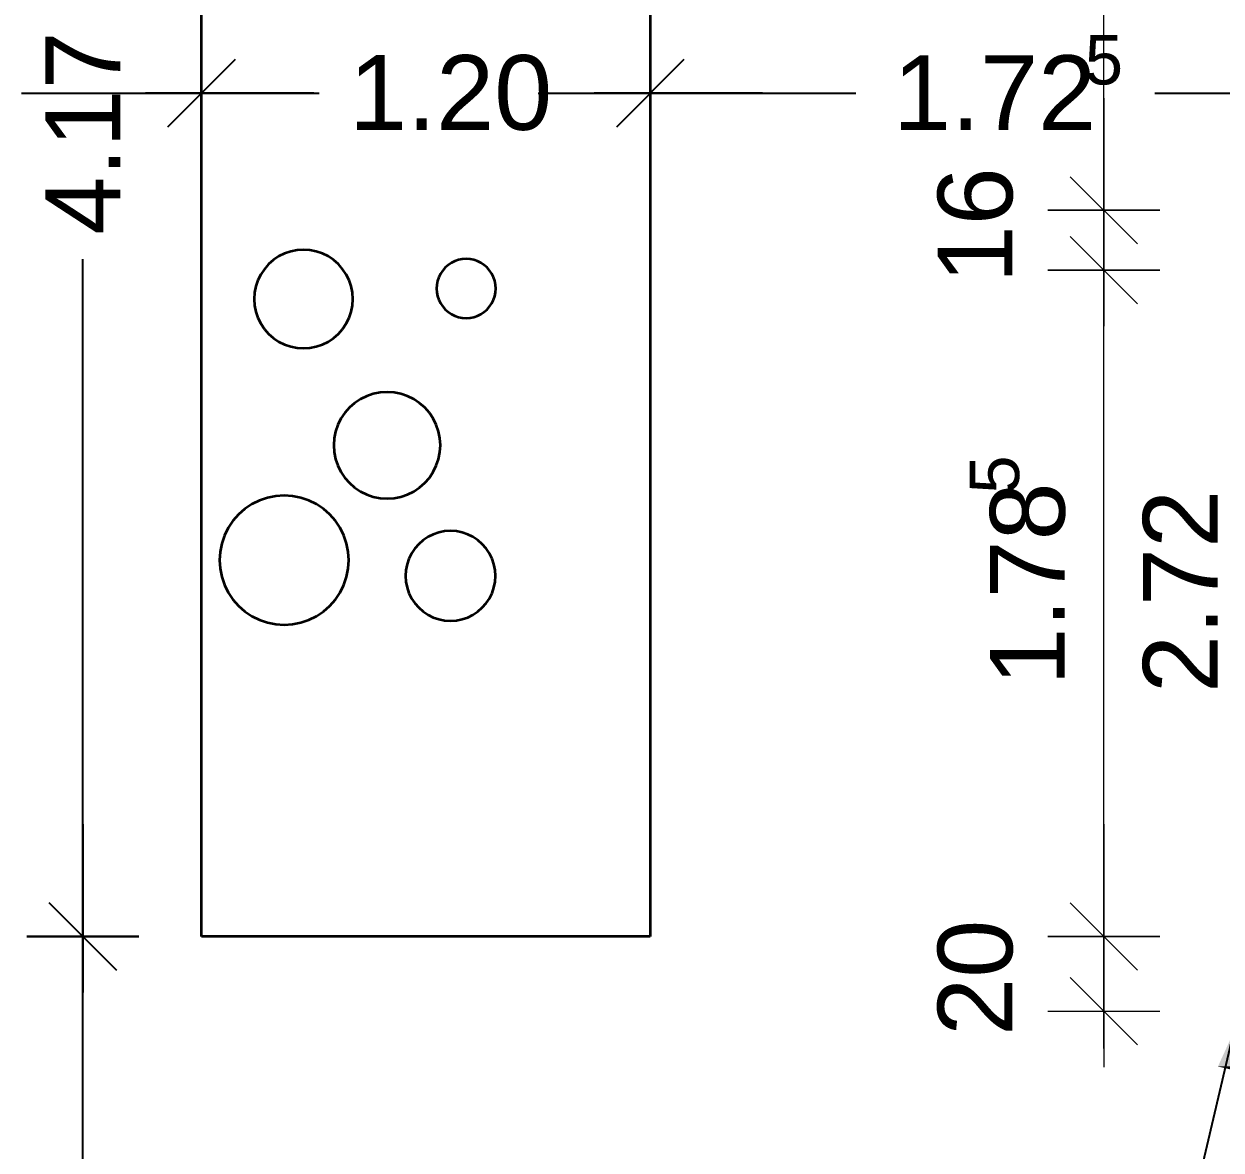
# Model space of a CAD drawing. Extents: x 0 to 756, y -25 to 420.
# Drawn here: x 146.7 to 210.8, y 142.7 to 203 of the extents above; entities that cross this region are included whole.
import ezdxf

# ---------------------------------------------------------------- set-up
doc = ezdxf.new("R2010")
doc.units = 0
doc.layers.get('0').update_dxf_attribs({"lineweight": 25})
doc.layers.get('DEFPOINTS').update_dxf_attribs({"lineweight": 25})
for name, color, linetype, lineweight in [('M_BLIERUNG', 7, 'Continuous', 13), ('Standard', 7, 'Continuous', 25), ('X_Text', 7, 'Continuous', 25)]:
    doc.layers.add(name, color=color, linetype=linetype, lineweight=lineweight)
doc.styles.get("Standard").update_dxf_attribs({"font": 'arial.ttf'})

# ---------------------------------------------------------------- blocks, each defined once
blk = doc.blocks.new('Referenz-A0T78OQ1OY')
at = {"layer": 'DEFPOINTS', "color": 0, "linetype": 'Continuous', "lineweight": -2, "ltscale": 0.25}
for p, q in [((156.253, 199.275), (156.253, 199.275)), ((180.268, 199.275), (180.268, 199.275)), ((149.895, 154.133), (149.895, 154.133)), ((156.253, 154.133), (156.253, 154.133)), ((156.253, 154.133), (156.253, 154.133)), ((180.268, 154.133), (180.268, 154.133)), ((180.268, 154.133), (180.268, 154.133)), ((180.268, 154.133), (180.268, 154.133)), ((180.268, 154.133), (180.268, 154.133))]:
    blk.add_line(p, q, dxfattribs=at)
at = {"layer": 'DEFPOINTS', "color": 0, "linetype": 'Continuous', "lineweight": 18, "ltscale": 0.18}
for p, q in [((204.536, 192.999), (204.536, 192.999)), ((204.536, 189.799), (204.536, 189.799)), ((204.536, 154.133), (204.536, 154.133)), ((204.536, 150.133), (204.536, 150.133))]:
    blk.add_line(p, q, dxfattribs=at)
at = {"layer": 'M_BLIERUNG', "color": 0, "lineweight": 35}
for p, q in [((156.253, 154.133), (156.253, 237.533)), ((180.268, 237.533), (180.268, 154.133)), ((160.099, 190.345), (159.84, 190.118)), ((160.386, 190.537), (160.099, 190.345)), ((160.696, 190.69), (160.386, 190.537)), ((161.023, 190.801), (160.696, 190.69)), ((161.361, 190.868), (161.023, 190.801)), ((161.705, 190.89), (161.361, 190.868)), ((162.05, 190.868), (161.705, 190.89)), ((162.388, 190.801), (162.05, 190.868)), ((162.715, 190.69), (162.388, 190.801)), ((163.024, 190.537), (162.715, 190.69)), ((163.311, 190.345), (163.024, 190.537)), ((163.571, 190.118), (163.311, 190.345)), ((170.003, 190.34), (169.807, 190.273)), ((170.206, 190.38), (170.003, 190.34)), ((170.413, 190.394), (170.206, 190.38)), ((170.619, 190.38), (170.413, 190.394)), ((170.822, 190.34), (170.619, 190.38)), ((171.018, 190.273), (170.822, 190.34)), ((159.612, 189.858), (159.421, 189.571)), ((159.84, 190.118), (159.612, 189.858)), ((163.798, 189.858), (163.571, 190.118)), ((163.99, 189.571), (163.798, 189.858)), ((169.158, 189.775), (169.043, 189.603)), ((169.294, 189.93), (169.158, 189.775)), ((169.45, 190.067), (169.294, 189.93)), ((169.622, 190.182), (169.45, 190.067)), ((169.807, 190.273), (169.622, 190.182)), ((171.204, 190.182), (171.018, 190.273)), ((171.376, 190.067), (171.204, 190.182)), ((171.531, 189.93), (171.376, 190.067)), ((171.668, 189.775), (171.531, 189.93)), ((171.783, 189.603), (171.668, 189.775)), ((159.268, 189.262), (159.157, 188.935)), ((159.421, 189.571), (159.268, 189.262)), ((164.143, 189.262), (163.99, 189.571)), ((164.253, 188.935), (164.143, 189.262)), ((168.845, 189.018), (168.831, 188.812)), ((168.885, 189.221), (168.845, 189.018)), ((168.951, 189.417), (168.885, 189.221)), ((169.043, 189.603), (168.951, 189.417)), ((171.874, 189.417), (171.783, 189.603)), ((171.941, 189.221), (171.874, 189.417)), ((171.981, 189.018), (171.941, 189.221)), ((171.995, 188.812), (171.981, 189.018)), ((159.09, 188.597), (159.067, 188.252)), ((159.157, 188.935), (159.09, 188.597)), ((164.321, 188.597), (164.253, 188.935)), ((164.343, 188.252), (164.321, 188.597)), ((168.831, 188.812), (168.845, 188.605)), ((168.845, 188.605), (168.885, 188.402)), ((168.885, 188.402), (168.951, 188.206)), ((171.874, 188.206), (171.941, 188.402)), ((171.941, 188.402), (171.981, 188.605)), ((171.981, 188.605), (171.995, 188.812)), ((159.067, 188.252), (159.09, 187.908)), ((159.09, 187.908), (159.157, 187.57)), ((164.253, 187.57), (164.321, 187.908)), ((164.321, 187.908), (164.343, 188.252)), ((168.951, 188.206), (169.043, 188.021)), ((169.043, 188.021), (169.158, 187.849)), ((169.158, 187.849), (169.294, 187.693)), ((171.531, 187.693), (171.668, 187.849)), ((171.668, 187.849), (171.783, 188.021)), ((171.783, 188.021), (171.874, 188.206)), ((159.157, 187.57), (159.268, 187.243)), ((159.268, 187.243), (159.421, 186.933)), ((163.99, 186.933), (164.143, 187.243)), ((164.143, 187.243), (164.253, 187.57)), ((169.294, 187.693), (169.45, 187.557)), ((169.45, 187.557), (169.622, 187.442)), ((169.622, 187.442), (169.807, 187.35)), ((169.807, 187.35), (170.003, 187.284)), ((170.003, 187.284), (170.206, 187.243)), ((170.206, 187.243), (170.413, 187.23)), ((170.413, 187.23), (170.619, 187.243)), ((170.619, 187.243), (170.822, 187.284)), ((170.822, 187.284), (171.018, 187.35)), ((171.018, 187.35), (171.204, 187.442)), ((171.204, 187.442), (171.376, 187.557)), ((171.376, 187.557), (171.531, 187.693)), ((159.421, 186.933), (159.612, 186.646)), ((159.612, 186.646), (159.84, 186.387)), ((163.571, 186.387), (163.798, 186.646)), ((163.798, 186.646), (163.99, 186.933)), ((159.84, 186.387), (160.099, 186.16)), ((160.099, 186.16), (160.386, 185.968)), ((160.386, 185.968), (160.696, 185.815)), ((160.696, 185.815), (161.023, 185.704)), ((162.388, 185.704), (162.715, 185.815)), ((162.715, 185.815), (163.024, 185.968)), ((163.024, 185.968), (163.311, 186.16)), ((163.311, 186.16), (163.571, 186.387)), ((161.023, 185.704), (161.361, 185.637)), ((161.361, 185.637), (161.705, 185.614)), ((161.705, 185.614), (162.05, 185.637)), ((162.05, 185.637), (162.388, 185.704)), ((165.807, 183.25), (165.441, 183.177)), ((166.179, 183.274), (165.807, 183.25)), ((166.552, 183.25), (166.179, 183.274)), ((166.918, 183.177), (166.552, 183.25)), ((164.443, 182.685), (164.163, 182.439)), ((164.754, 182.892), (164.443, 182.685)), ((165.088, 183.057), (164.754, 182.892)), ((165.441, 183.177), (165.088, 183.057)), ((167.271, 183.057), (166.918, 183.177)), ((167.605, 182.892), (167.271, 183.057)), ((167.915, 182.685), (167.605, 182.892)), ((168.196, 182.439), (167.915, 182.685)), ((163.917, 182.159), (163.71, 181.849)), ((164.163, 182.439), (163.917, 182.159)), ((168.442, 182.159), (168.196, 182.439)), ((168.649, 181.849), (168.442, 182.159)), ((163.545, 181.514), (163.425, 181.161)), ((163.71, 181.849), (163.545, 181.514)), ((168.814, 181.514), (168.649, 181.849)), ((168.934, 181.161), (168.814, 181.514)), ((163.352, 180.795), (163.328, 180.423)), ((163.425, 181.161), (163.352, 180.795)), ((169.007, 180.795), (168.934, 181.161)), ((169.031, 180.423), (169.007, 180.795)), ((163.328, 180.423), (163.352, 180.05)), ((163.352, 180.05), (163.425, 179.685)), ((168.934, 179.685), (169.007, 180.05)), ((169.007, 180.05), (169.031, 180.423)), ((163.425, 179.685), (163.545, 179.331)), ((168.814, 179.331), (168.934, 179.685)), ((163.545, 179.331), (163.71, 178.997)), ((163.71, 178.997), (163.917, 178.687)), ((168.442, 178.687), (168.649, 178.997)), ((168.649, 178.997), (168.814, 179.331)), ((163.917, 178.687), (164.163, 178.406)), ((164.163, 178.406), (164.443, 178.16)), ((164.443, 178.16), (164.754, 177.953)), ((167.605, 177.953), (167.915, 178.16)), ((167.915, 178.16), (168.196, 178.406)), ((168.196, 178.406), (168.442, 178.687)), ((159.773, 177.612), (159.345, 177.466)), ((160.217, 177.7), (159.773, 177.612)), ((160.668, 177.73), (160.217, 177.7)), ((161.12, 177.7), (160.668, 177.73)), ((161.563, 177.612), (161.12, 177.7)), ((161.992, 177.466), (161.563, 177.612)), ((164.754, 177.953), (165.088, 177.788)), ((165.088, 177.788), (165.441, 177.668)), ((165.441, 177.668), (165.807, 177.595)), ((165.807, 177.595), (166.179, 177.571)), ((166.179, 177.571), (166.552, 177.595)), ((166.552, 177.595), (166.918, 177.668)), ((166.918, 177.668), (167.271, 177.788)), ((167.271, 177.788), (167.605, 177.953)), ((158.563, 177.015), (158.222, 176.717)), ((158.939, 177.266), (158.563, 177.015)), ((159.345, 177.466), (158.939, 177.266)), ((162.398, 177.266), (161.992, 177.466)), ((162.774, 177.015), (162.398, 177.266)), ((163.114, 176.717), (162.774, 177.015)), ((157.924, 176.376), (157.673, 176)), ((158.222, 176.717), (157.924, 176.376)), ((163.412, 176.376), (163.114, 176.717)), ((163.664, 176), (163.412, 176.376)), ((157.473, 175.594), (157.327, 175.166)), ((157.673, 176), (157.473, 175.594)), ((163.864, 175.594), (163.664, 176)), ((164.009, 175.166), (163.864, 175.594)), ((168.653, 175.654), (168.371, 175.515)), ((168.951, 175.755), (168.653, 175.654)), ((169.26, 175.817), (168.951, 175.755)), ((169.574, 175.837), (169.26, 175.817)), ((169.888, 175.817), (169.574, 175.837)), ((170.197, 175.755), (169.888, 175.817)), ((170.494, 175.654), (170.197, 175.755)), ((170.777, 175.515), (170.494, 175.654)), ((157.327, 175.166), (157.239, 174.722)), ((164.098, 174.722), (164.009, 175.166)), ((167.873, 175.133), (167.666, 174.896)), ((168.11, 175.34), (167.873, 175.133)), ((168.371, 175.515), (168.11, 175.34)), ((171.038, 175.34), (170.777, 175.515)), ((171.275, 175.133), (171.038, 175.34)), ((171.482, 174.896), (171.275, 175.133)), ((157.239, 174.722), (157.209, 174.271)), ((164.127, 174.271), (164.098, 174.722)), ((167.352, 174.352), (167.25, 174.054)), ((167.491, 174.635), (167.352, 174.352)), ((167.666, 174.896), (167.491, 174.635)), ((171.657, 174.635), (171.482, 174.896)), ((171.796, 174.352), (171.657, 174.635)), ((171.897, 174.054), (171.796, 174.352)), ((157.209, 174.271), (157.239, 173.819)), ((157.239, 173.819), (157.327, 173.376)), ((164.009, 173.376), (164.098, 173.819)), ((164.098, 173.819), (164.127, 174.271)), ((167.189, 173.746), (167.168, 173.432)), ((167.25, 174.054), (167.189, 173.746)), ((171.959, 173.746), (171.897, 174.054)), ((171.979, 173.432), (171.959, 173.746)), ((157.327, 173.376), (157.473, 172.947)), ((163.864, 172.947), (164.009, 173.376)), ((167.168, 173.432), (167.189, 173.118)), ((167.189, 173.118), (167.25, 172.809)), ((171.897, 172.809), (171.959, 173.118)), ((171.959, 173.118), (171.979, 173.432)), ((157.473, 172.947), (157.673, 172.541)), ((157.673, 172.541), (157.924, 172.165)), ((163.412, 172.165), (163.664, 172.541)), ((163.664, 172.541), (163.864, 172.947)), ((167.25, 172.809), (167.352, 172.511)), ((167.352, 172.511), (167.491, 172.229)), ((171.657, 172.229), (171.796, 172.511)), ((171.796, 172.511), (171.897, 172.809)), ((157.924, 172.165), (158.222, 171.825)), ((158.222, 171.825), (158.563, 171.527)), ((162.774, 171.527), (163.114, 171.825)), ((163.114, 171.825), (163.412, 172.165)), ((167.491, 172.229), (167.666, 171.968)), ((167.666, 171.968), (167.873, 171.731)), ((167.873, 171.731), (168.11, 171.523)), ((171.038, 171.523), (171.275, 171.731)), ((171.275, 171.731), (171.482, 171.968)), ((171.482, 171.968), (171.657, 172.229)), ((158.563, 171.527), (158.939, 171.275)), ((158.939, 171.275), (159.345, 171.075)), ((159.345, 171.075), (159.773, 170.93)), ((161.563, 170.93), (161.992, 171.075)), ((161.992, 171.075), (162.398, 171.275)), ((162.398, 171.275), (162.774, 171.527)), ((168.11, 171.523), (168.371, 171.349)), ((168.371, 171.349), (168.653, 171.209)), ((168.653, 171.209), (168.951, 171.108)), ((168.951, 171.108), (169.26, 171.047)), ((169.888, 171.047), (170.197, 171.108)), ((170.197, 171.108), (170.494, 171.209)), ((170.494, 171.209), (170.777, 171.349)), ((170.777, 171.349), (171.038, 171.523)), ((159.773, 170.93), (160.217, 170.842)), ((160.217, 170.842), (160.668, 170.812)), ((160.668, 170.812), (161.12, 170.842)), ((161.12, 170.842), (161.563, 170.93)), ((169.26, 171.047), (169.574, 171.026)), ((169.574, 171.026), (169.888, 171.047)), ((180.268, 154.133), (156.253, 154.133))]:
    blk.add_line(p, q, dxfattribs=at)
at = {"layer": 'Standard', "color": 0, "lineweight": 18}
for p, q in [((204.536, 192.999), (204.536, 228.665)), ((204.536, 198.999), (204.536, 189.999)), ((204.536, 186.999), (204.536, 195.999)), ((204.536, 195.799), (204.536, 186.799)), ((206.336, 191.199), (202.736, 194.799)), ((202.736, 194.799), (206.336, 191.199)), ((207.536, 192.999), (201.536, 192.999)), ((201.536, 192.999), (207.536, 192.999)), ((204.536, 189.799), (204.536, 192.999)), ((204.536, 183.799), (204.536, 192.799)), ((206.336, 187.999), (202.736, 191.599)), ((202.736, 191.599), (206.336, 187.999)), ((207.536, 189.799), (201.536, 189.799)), ((201.536, 189.799), (207.536, 189.799)), ((204.536, 154.133), (204.536, 189.799)), ((204.536, 160.133), (204.536, 151.133)), ((204.536, 148.133), (204.536, 157.133)), ((206.336, 152.333), (202.736, 155.933)), ((202.736, 155.933), (206.336, 152.333)), ((204.536, 156.133), (204.536, 147.133)), ((207.536, 154.133), (201.536, 154.133)), ((201.536, 154.133), (207.536, 154.133)), ((204.536, 150.133), (204.536, 154.133)), ((202.736, 151.933), (206.336, 148.333)), ((201.536, 150.133), (207.536, 150.133))]:
    blk.add_line(p, q, dxfattribs=at)
at = {"layer": 'Standard', "color": 0, "lineweight": -2}
for p, q in [((156.253, 196.275), (156.253, 202.275)), ((156.253, 202.275), (156.253, 196.275)), ((180.268, 196.275), (180.268, 202.275)), ((180.268, 202.275), (180.268, 196.275)), ((154.453, 197.475), (158.053, 201.075)), ((158.053, 201.075), (154.453, 197.475)), ((178.468, 197.475), (182.068, 201.075)), ((182.068, 201.075), (178.468, 197.475)), ((146.617, 199.275), (156.253, 199.275)), ((150.253, 199.275), (159.253, 199.275)), ((162.253, 199.275), (153.253, 199.275)), ((156.253, 199.275), (162.545, 199.275)), ((174.268, 199.275), (183.268, 199.275)), ((175.745, 199.275), (180.268, 199.275)), ((186.268, 199.275), (177.268, 199.275)), ((180.268, 199.275), (191.262, 199.275)), ((207.262, 199.275), (214.719, 199.275)), ((208.719, 199.275), (217.719, 199.275)), ((210.279, 199.275), (219.279, 199.275)), ((149.895, 154.133), (149.895, 190.376)), ((149.895, 160.133), (149.895, 151.133)), ((149.895, 148.133), (149.895, 157.133)), ((151.695, 152.333), (148.095, 155.933)), ((148.095, 155.933), (151.695, 152.333)), ((152.895, 154.133), (146.895, 154.133)), ((146.895, 154.133), (152.895, 154.133)), ((149.895, 105.231), (149.895, 154.133))]:
    blk.add_line(p, q, dxfattribs=at)
at = {"layer": 'Standard', "color": 0, "lineweight": -2, "insert": (147.895, 191.7), "char_height": 4, "attachment_point": 1, "rotation": 90}
blk.add_mtext('{\\fArial;4.17}', dxfattribs=at)
at = {"layer": 'Standard', "color": 0, "lineweight": -2, "attachment_point": 1}
for s, insert, char_height in [('{\\fArial;5}', (203.52, 202.376), 2.64), ('{\\fArial;1.20}', (164.145, 201.307), 4), ('{\\fArial;1.72}', (193.255, 201.296), 4)]:
    blk.add_mtext(s, dxfattribs=dict(at, insert=insert, char_height=char_height))
at = {"layer": 'Standard', "color": 0, "lineweight": 18, "attachment_point": 1, "rotation": 90}
for s, insert, char_height in [('{\\fArial;16}', (195.648, 189.09), 4), ('{\\fArial;5}', (197.368, 177.826), 2.64), ('{\\fArial;1.78}', (198.448, 167.561), 4), ('{\\fArial;2.72}', (206.634, 167.16), 4), ('{\\fArial;20}', (195.648, 148.811), 4)]:
    blk.add_mtext(s, dxfattribs=dict(at, insert=insert, char_height=char_height))
blk = doc.blocks.new('Bauteilbeschriftung-A0T78P09OY', base_point=(188.642, 135.3))
at = {"color": 0, "linetype": 'ByBlock', "lineweight": -2, "ltscale": 0.25}
blk.add_line((209.023, 138.5), (211.496, 149.025), dxfattribs=at)
at = {"color": 0, "lineweight": -2}
for p, q in [((188.642, 138.5), (209.023, 138.5)), ((188.642, 135.3), (188.642, 138.5)), ((209.023, 138.5), (209.023, 135.3)), ((209.023, 135.3), (188.642, 135.3))]:
    blk.add_line(p, q, dxfattribs=at)
at = {"color": 0, "linetype": 'ByBlock', "lineweight": -2, "ltscale": 0.25}
for points in [[(211.434, 147.169), (210.649, 147.169), (211.496, 149.025)], [(211.428, 146.986), (211.434, 147.169), (210.649, 147.169)]]:
    blk.add_solid(points, dxfattribs=at)
at = {"color": 7, "linetype": 'ByBlock', "lineweight": -2, "ltscale": 0.25, "true_color": 0xffffff}
for points in [[(188.642, 135.3), (209.023, 135.3), (188.642, 138.5)], [(209.023, 135.3), (188.642, 138.5), (209.023, 138.5)]]:
    blk.add_solid(points, dxfattribs=at)
at = {"color": 0, "linetype": 'ByBlock', "lineweight": -2, "ltscale": 0.25, "insert": (189.375, 138), "char_height": 2.2, "attachment_point": 1}
blk.add_mtext('{\\fArial;Wandheizung}', dxfattribs=at)

msp = doc.modelspace()

# ---------------------------------------------------------------- block references
at = {"color": 8, "lineweight": 25, "ltscale": 0.25, "true_color": 0x808080}
msp.add_blockref('Referenz-A0T78OQ1OY', (0, 0), dxfattribs=at)
at = {"layer": 'X_Text', "color": 7, "ltscale": 0.25}
msp.add_blockref('Bauteilbeschriftung-A0T78P09OY', (188.642, 135.3), dxfattribs=at)

doc.saveas('drawing.dxf')
